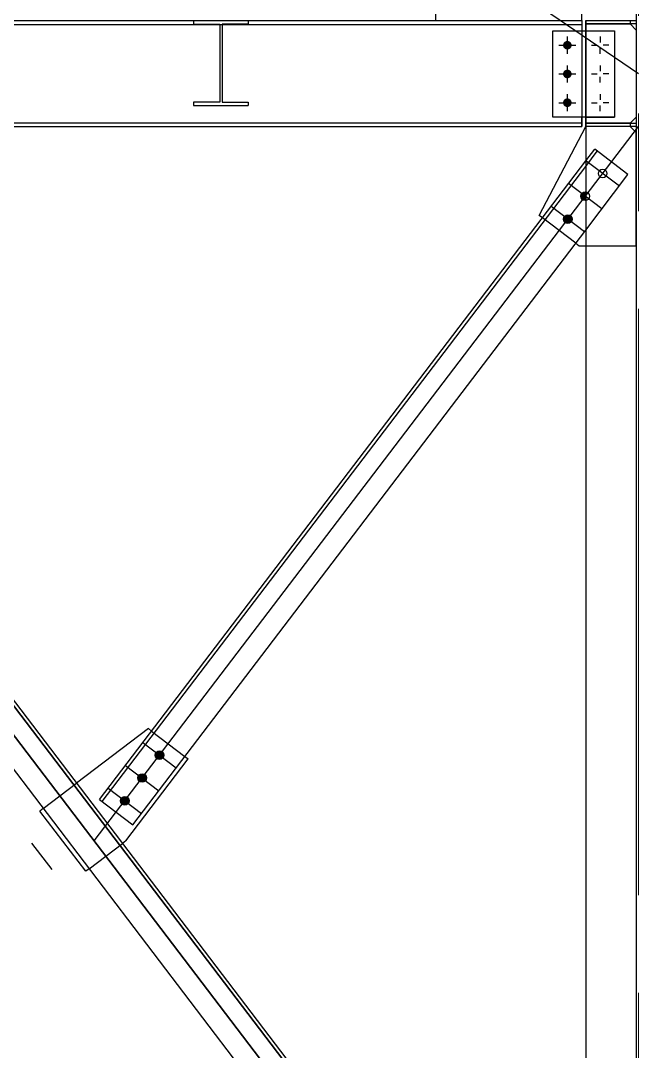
# Model space of a CAD drawing. Header units: metres. Extents: x 0 to 63075, y 0 to 44550.
# Drawn here: x 40825 to 42329, y 12424 to 14935 of the extents above; entities that cross this region are included whole.
import ezdxf

# ---------------------------------------------------------------- set-up
doc = ezdxf.new("R2010")
doc.units = ezdxf.units.M
doc.header["$LTSCALE"] = 75
doc.linetypes.add('CENTER2', pattern=[28.575, 19.05, -3.175, 3.175, -3.175])
for name, color, linetype in [('SC1', 7, 'CENTER2'), ('SDM', 7, 'Continuous'), ('SL1', 8, 'Continuous')]:
    doc.layers.add(name, color=color, linetype=linetype)

# ---------------------------------------------------------------- blocks, each defined once
blk = doc.blocks.new('A$C0cd42728')
at = {"layer": 'SL1'}
for points in [[(5337.4, 4096.1), (5337.3, 4097.1), (5337, 4098.1), (5336.7, 4099.1), (5336.3, 4100), (5335.7, 4100.9), (5335.1, 4101.7), (5334.4, 4102.5), (5333.7, 4103.2), (5332.8, 4103.8), (5331.9, 4104.3), (5331, 4104.8), (5330, 4105.1), (5329, 4105.4), (5328, 4105.5), (5327, 4105.6), (5326, 4105.5), (5325, 4105.4), (5324, 4105.1), (5323, 4104.8), (5322.1, 4104.3), (5321.2, 4103.8), (5320.3, 4103.2), (5319.6, 4102.5), (5318.9, 4101.7), (5318.3, 4100.9), (5317.7, 4100), (5317.3, 4099.1), (5317, 4098.1), (5316.7, 4097.1), (5316.6, 4096.1), (5316.5, 4095.1), (5316.6, 4094), (5316.7, 4093), (5317, 4092), (5317.3, 4091.1), (5317.7, 4090.1), (5318.3, 4089.2), (5318.9, 4088.4), (5319.6, 4087.6), (5320.3, 4087), (5321.2, 4086.3), (5322.1, 4085.8), (5323, 4085.4), (5324, 4085), (5325, 4084.8), (5326, 4084.6), (5327, 4084.6), (5328, 4084.6), (5329, 4084.8), (5330, 4085), (5331, 4085.4), (5331.9, 4085.8), (5332.8, 4086.3), (5333.7, 4087), (5334.4, 4087.6), (5335.1, 4088.4), (5335.7, 4089.2), (5336.3, 4090.1), (5336.7, 4091.1), (5337, 4092), (5337.3, 4093), (5337.4, 4094), (5337.5, 4095.1)], [(5337.4, 4026.1), (5337.3, 4027.1), (5337, 4028.1), (5336.7, 4029.1), (5336.3, 4030), (5335.7, 4030.9), (5335.1, 4031.7), (5334.4, 4032.5), (5333.7, 4033.2), (5332.8, 4033.8), (5331.9, 4034.3), (5331, 4034.8), (5330, 4035.1), (5329, 4035.4), (5328, 4035.5), (5327, 4035.6), (5326, 4035.5), (5325, 4035.4), (5324, 4035.1), (5323, 4034.8), (5322.1, 4034.3), (5321.2, 4033.8), (5320.3, 4033.2), (5319.6, 4032.5), (5318.9, 4031.7), (5318.3, 4030.9), (5317.7, 4030), (5317.3, 4029.1), (5317, 4028.1), (5316.7, 4027.1), (5316.6, 4026.1), (5316.5, 4025.1), (5316.6, 4024), (5316.7, 4023), (5317, 4022), (5317.3, 4021.1), (5317.7, 4020.1), (5318.3, 4019.2), (5318.9, 4018.4), (5319.6, 4017.6), (5320.3, 4017), (5321.2, 4016.3), (5322.1, 4015.8), (5323, 4015.4), (5324, 4015), (5325, 4014.8), (5326, 4014.6), (5327, 4014.6), (5328, 4014.6), (5329, 4014.8), (5330, 4015), (5331, 4015.4), (5331.9, 4015.8), (5332.8, 4016.3), (5333.7, 4017), (5334.4, 4017.6), (5335.1, 4018.4), (5335.7, 4019.2), (5336.3, 4020.1), (5336.7, 4021.1), (5337, 4022), (5337.3, 4023), (5337.4, 4024), (5337.5, 4025.1)], [(5337.4, 3956.1), (5337.3, 3957.1), (5337, 3958.1), (5336.7, 3959.1), (5336.3, 3960), (5335.7, 3960.9), (5335.1, 3961.7), (5334.4, 3962.5), (5333.7, 3963.2), (5332.8, 3963.8), (5331.9, 3964.3), (5331, 3964.8), (5330, 3965.1), (5329, 3965.4), (5328, 3965.5), (5327, 3965.6), (5326, 3965.5), (5325, 3965.4), (5324, 3965.1), (5323, 3964.8), (5322.1, 3964.3), (5321.2, 3963.8), (5320.3, 3963.2), (5319.6, 3962.5), (5318.9, 3961.7), (5318.3, 3960.9), (5317.7, 3960), (5317.3, 3959.1), (5317, 3958.1), (5316.7, 3957.1), (5316.6, 3956.1), (5316.5, 3955.1), (5316.6, 3954), (5316.7, 3953), (5317, 3952), (5317.3, 3951.1), (5317.7, 3950.1), (5318.3, 3949.2), (5318.9, 3948.4), (5319.6, 3947.6), (5320.3, 3947), (5321.2, 3946.3), (5322.1, 3945.8), (5323, 3945.4), (5324, 3945), (5325, 3944.8), (5326, 3944.6), (5327, 3944.6), (5328, 3944.6), (5329, 3944.8), (5330, 3945), (5331, 3945.4), (5331.9, 3945.8), (5332.8, 3946.3), (5333.7, 3947), (5334.4, 3947.6), (5335.1, 3948.4), (5335.7, 3949.2), (5336.3, 3950.1), (5336.7, 3951.1), (5337, 3952), (5337.3, 3953), (5337.4, 3954), (5337.5, 3955.1)]]:
    blk.add_hatch(color=256, dxfattribs=at).paths.add_polyline_path(points, flags=17)
h = blk.add_hatch(color=256, dxfattribs=at)
h.dxf.hatch_style = 1
edge = h.paths.add_edge_path()
edge.add_line((5372, 3716.6), (5372, 3737.4))
edge.add_arc((5370.6, 3727), 10.5, 82.2094, 277.7906)
h = blk.add_hatch(color=256, dxfattribs=at)
h.dxf.hatch_style = 1
edge = h.paths.add_edge_path()
edge.add_arc((5328.2, 3671.3), 10.5, 0, 360)
h = blk.add_hatch(color=256, dxfattribs=at)
h.dxf.hatch_style = 1
edge = h.paths.add_edge_path()
edge.add_arc((4334.1, 2365.2), 10.5, 0, 360)
h = blk.add_hatch(color=256, dxfattribs=at)
h.dxf.hatch_style = 1
edge = h.paths.add_edge_path()
edge.add_arc((4291.7, 2309.5), 10.5, 0, 360)
h = blk.add_hatch(color=256, dxfattribs=at)
h.dxf.hatch_style = 1
edge = h.paths.add_edge_path()
edge.add_arc((4249.3, 2253.8), 10.5, 0, 360)
for p, q in [((5494.7, 9396.4), (5494.7, 434.1)), ((1700, 6626.1), (5500, 4026.1)), ((5005.6, 4180.1), (5005.6, 4155.1)), ((5362, 4155.1), (5362, 4175.1)), ((693.5, 4155.1), (5362, 4155.1)), ((3469.6, 4146), (4480.4, 4146)), ((4416.8, 4155.1), (4549.8, 4155.1)), ((4416.8, 4155.1), (4416.8, 4146.7)), ((4416.8, 4146.7), (4480.4, 4146.7)), ((4480.4, 4146.7), (4480.4, 3956.5)), ((4480.4, 4146), (4486.2, 4146)), ((4549.8, 4146.7), (4486.2, 4146.7)), ((4486.2, 4146.7), (4486.2, 3956.5)), ((4486.2, 4146), (5362, 4146)), ((4549.8, 4155.1), (4549.8, 4146.7)), ((5005.6, 4155.1), (5362, 4155.1)), ((5362, 4155.1), (5362, 4130.1)), ((5372, 4155.1), (5372, 440.4)), ((5372, 4155.1), (5494.7, 4155.1)), ((5372, 4147.1), (5372, 4155.1)), ((5494.7, 4147.1), (5372, 4147.1)), ((5372, 3905.1), (5372, 4147.1)), ((5372, 4147.1), (5479.7, 4147.1)), ((5479.7, 4155.1), (5479.7, 4147.1)), ((5479.7, 4147.1), (5494.7, 4132.1)), ((5494.7, 4155.1), (5494.7, 4147.1)), ((5292, 3920.1), (5292, 4130.1)), ((5292, 4130.1), (5442, 4130.1)), ((5292, 3920.1), (5292, 4130.1)), ((5292, 4130.1), (5372, 4130.1)), ((5362, 4130.1), (5362, 3897.1)), ((5372, 4130.1), (5442, 4130.1)), ((5442, 4130.1), (5442, 3920.1)), ((5442, 4130.1), (5442, 3920.1)), ((5494.7, 4132.1), (5494.7, 3920.1)), ((5306, 4095.1), (5348, 4095.1)), ((5327, 4074.1), (5327, 4116.1)), ((5386, 4095.1), (5400, 4095.1)), ((5407, 4116.1), (5407, 4102.1)), ((5428, 4095.1), (5414, 4095.1)), ((5407, 4074.1), (5407, 4088.1)), ((5327, 4004.1), (5327, 4046.1)), ((5407, 4046.1), (5407, 4032.1)), ((5306, 4025.1), (5348, 4025.1)), ((5386, 4025.1), (5400, 4025.1)), ((5428, 4025.1), (5414, 4025.1)), ((5407, 4004.1), (5407, 4018.1)), ((5327, 3934.1), (5327, 3976.1)), ((5407, 3976.1), (5407, 3962.1)), ((4480.4, 3956.5), (4416.8, 3956.5)), ((4416.8, 3956.5), (4416.8, 3948.1)), ((4416.8, 3948.1), (4549.8, 3948.1)), ((4486.2, 3956.5), (4549.8, 3956.5)), ((4549.8, 3956.5), (4549.8, 3948.1)), ((5306, 3955.1), (5348, 3955.1)), ((5386, 3955.1), (5400, 3955.1)), ((5407, 3934.1), (5407, 3948.1)), ((5428, 3955.1), (5414, 3955.1)), ((5442, 3920.1), (5292, 3920.1)), ((5372, 3920.1), (5292, 3920.1)), ((5362, 3897.1), (5362, 3920.1)), ((5372, 3920.1), (5442, 3920.1)), ((5494.7, 3920.1), (5479.7, 3905.1)), ((1773, 3906.2), (5362, 3906.2)), ((1773, 3897.1), (5362, 3897.1)), ((2850, 3897.1), (5500, 415.1)), ((5500, 415.1), (2850, 3897.1)), ((4175, 2156.1), (5500, 3897.1)), ((5258.4, 3680.4), (5372, 3897.1)), ((5372, 3905.1), (5494.7, 3905.1)), ((5372, 3897.1), (5372, 3905.1)), ((5479.7, 3905.1), (5372, 3905.1)), ((5494.7, 3897.1), (5372, 3897.1)), ((5494.7, 3882.1), (5479.7, 3897.1)), ((5479.7, 3905.1), (5479.7, 3897.1)), ((5494.7, 3905.1), (5494.7, 3897.1)), ((5494.7, 3606.5), (5494.7, 3882.1)), ((5468.4, 527.7), (2940.6, 3849.2)), ((2940.6, 3849.2), (5372, 654.4)), ((2946.9, 3854), (5474.7, 532.5)), ((2946.9, 3854), (5372, 667.5)), ((5372, 3813.1), (5393.6, 3841.5)), ((5372, 3799.9), (5399.9, 3836.6)), ((5474.7, 3779.7), (5393.6, 3841.5)), ((4187.6, 2256.8), (5372, 3813.1)), ((4193.9, 2251.9), (5372, 3799.9)), ((5453.6, 3751.8), (5372.4, 3813.6)), ((2865.7, 3792.2), (5393.6, 470.7)), ((2865.7, 3792.2), (5372, 499)), ((5372, 3644.7), (5474.7, 3779.7)), ((5411.2, 3696.1), (5330, 3757.9)), ((5368.8, 3640.4), (5287.6, 3702.2)), ((5266.4, 3674.3), (5258.4, 3680.4)), ((5347.6, 3612.6), (5266.4, 3674.3)), ((4268.7, 2195), (5372, 3644.7)), ((5347.6, 3612.6), (5355.5, 3606.5)), ((5355.5, 3606.5), (5372, 3606.5)), ((5372, 3606.5), (5494.7, 3606.5)), ((4306.8, 2430), (4131.9, 2296.9)), ((4314.7, 2423.9), (4306.8, 2430)), ((4314.7, 2423.9), (4395.9, 2362.1)), ((4293.5, 2396.1), (4374.7, 2334.3)), ((4395.9, 2362.1), (4403.9, 2356.1)), ((4251.2, 2340.3), (4332.3, 2278.6)), ((4251.7, 2156.1), (4403.9, 2356.1)), ((4050.8, 2235.1), (4131.9, 2296.9)), ((4208.8, 2284.6), (4289.9, 2222.9)), ((4187.6, 2256.8), (4268.7, 2195)), ((4050.8, 2235.1), (4042.8, 2229)), ((4154.6, 2082.2), (4042.8, 2229)), ((4022.2, 2151), (4071.4, 2086.4)), ((4162.5, 2088.2), (4243.7, 2150)), ((4251.7, 2156.1), (4243.7, 2150)), ((4162.5, 2088.2), (4154.6, 2082.2))]:
    blk.add_line(p, q, dxfattribs=at)
for centre in [(5413, 3782.7), (5370.6, 3727), (5328.2, 3671.3), (4334.1, 2365.2), (4291.7, 2309.5), (4249.3, 2253.8)]:
    blk.add_circle(centre, 10.5, dxfattribs=at)

msp = doc.modelspace()

# ---------------------------------------------------------------- linework, layer by layer
at = {"layer": 'SC1', "lineweight": 0}
msp.add_line((42329.3, 10661), (42329.3, 22305.8), dxfattribs=at)

# ---------------------------------------------------------------- block references
at = {"layer": 'SDM'}
msp.add_blockref('A$C0cd42728', (36829.3, 10780.3), dxfattribs=at)

doc.saveas('drawing.dxf')
